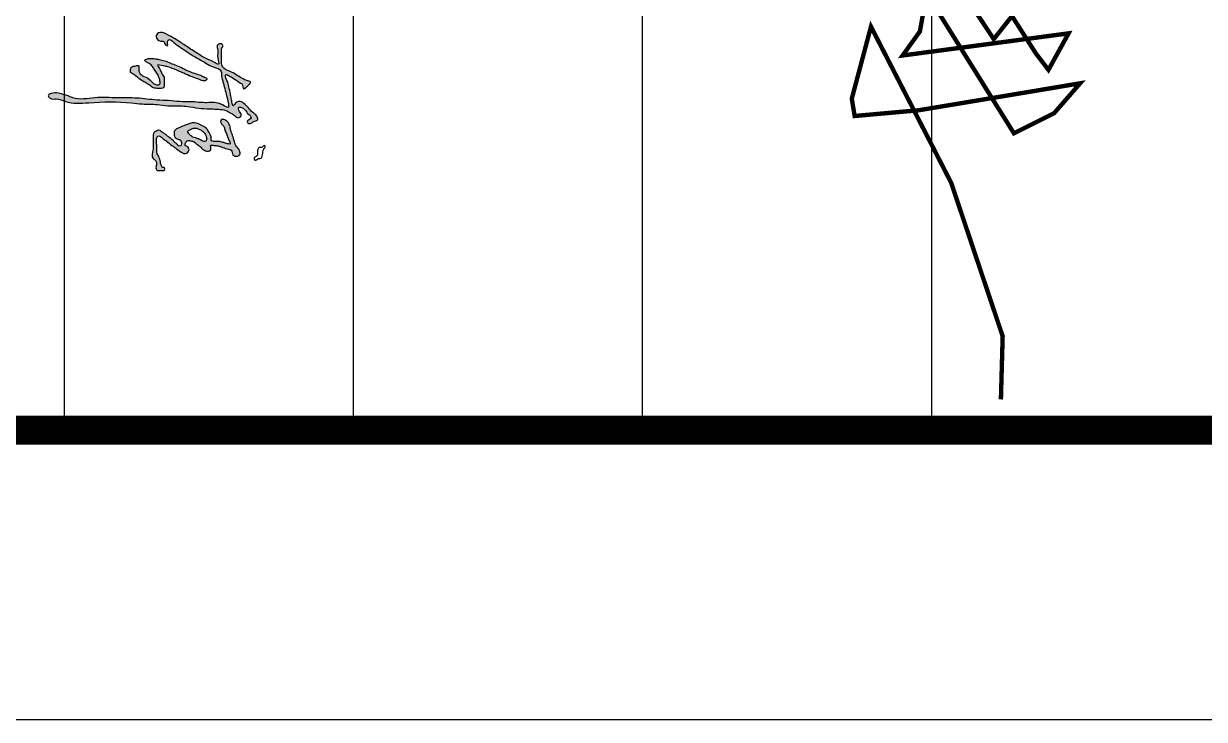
# Model space of a CAD drawing. Extents: x 174641 to 414490, y 73126 to 493158.
# Drawn here: x 190518 to 194603, y 73273 to 75678 of the extents above; entities that cross this region are included whole.
import ezdxf

# ---------------------------------------------------------------- set-up
doc = ezdxf.new("R2010")
doc.units = 0
doc.header["$LTSCALE"] = 1000
doc.header["$MEASUREMENT"] = 0
for name, color, linetype in [('PUB_TITLE', 7, 'Continuous'), ('TWT_TITLE', 7, 'Continuous'), ('文字和字符', 7, 'Continuous')]:
    doc.layers.add(name, color=color, linetype=linetype)

# ---------------------------------------------------------------- blocks, each defined once
blk = doc.blocks.new('田琳')
at = {"const_width": 20}
for points in [[(38170.1, 43531), (38716.9, 43893), (38611.8, 43976.1), (38782.6, 44085.5), (38857, 44142.4), (38690.6, 44234.3), (38791.4, 43477.3), (38681.9, 43556.1), (38559.2, 43577.9), (38445.4, 43547.3), (39146.1, 43984.9), (39054.1, 44168.6), (38918.4, 44286.8), (39041, 43551.7), (39067.3, 43258.5), (38988.4, 43245.4), (38660, 43332.9), (39371.5, 43698.7), (40071, 43933.6), (40071, 43933.6), (40359.3, 43925.6)], [(37073.8, 43540.8), (37391.6, 43371.4), (37434, 43660.7), (37645.8, 43907.7), (37893, 43957), (37998.9, 43893.5), (38020.1, 43731.3), (37921.2, 43590.1), (37801.2, 43526.6), (37709.4, 43554.9), (37857.7, 43667.8), (37801.2, 43724.2), (37617.6, 43681.9), (37582.3, 43590.1), (37681.1, 43463.1), (37757.9, 43465.2), (38199.4, 43740.6), (38445.7, 43833.2), (38404.3, 44008.7), (38328.7, 43796.7), (38240.8, 43806.4), (38370.1, 43669.9), (38453, 43638.3), (38445.7, 43833.2)]]:
    blk.add_lwpolyline(points, dxfattribs=at)

msp = doc.modelspace()

# ---------------------------------------------------------------- hatches: boundary and pattern name
at = {"layer": '文字和字符'}
h = msp.add_hatch(color=6, dxfattribs=at)
edge = h.paths.add_edge_path()
edge.add_spline(control_points=[(191202.3, 75578.1), (191202.3, 75577.9), (191202.4, 75553.4), (191201.9, 75538), (191212.4, 75516.6), (191237.3, 75512.6), (191257.5, 75497.3), (191276, 75488.3), (191288.3, 75479.7), (191307.9, 75478.6), (191295.7, 75463.6), (191288.8, 75458.7), (191274.4, 75447.4), (191278.1, 75468.5), (191267.1, 75471.5), (191256.8, 75480.9), (191241.4, 75490.7), (191228.3, 75496.9), (191215.6, 75504.4), (191216, 75490.5), (191222.7, 75481.1), (191227, 75461.8), (191232, 75442.7), (191235.6, 75421.8), (191237.9, 75409.2), (191242.2, 75387.3), (191251.7, 75409.2), (191269, 75410), (191283.4, 75399), (191295.9, 75387), (191309.5, 75370.1), (191323.9, 75362), (191330.5, 75344.8), (191318.1, 75341.6), (191310.4, 75336.7), (191301.5, 75330.6), (191293.9, 75333.2), (191288.1, 75342.3), (191303.5, 75344.8), (191306.1, 75357.8), (191292.6, 75365.2), (191286.3, 75377.8), (191276.3, 75386.5), (191269.4, 75388.7), (191258.7, 75390), (191263.7, 75372.2), (191275.5, 75362.5), (191262.2, 75349), (191249.6, 75357), (191240.9, 75365.8), (191228.9, 75370.8), (191219.7, 75377.4), (191196.5, 75382.3), (191165.1, 75382.4), (191123, 75384.8), (191089.5, 75391.2), (191053.9, 75394.6), (191018.9, 75391.9), (190975.4, 75399.7), (190933.3, 75398.6), (190854.5, 75408.9), (190766.5, 75407.1), (190676.9, 75399.2), (190635.2, 75421), (190612.2, 75414.1), (190599.5, 75430), (190627.6, 75442.8), (190650.3, 75433.8), (190675.2, 75427.1), (190707.2, 75411.5), (190766.3, 75426), (190838.8, 75419.5), (190899.3, 75421.7), (190944.4, 75417.1), (190980.9, 75412.2), (191018.9, 75412.7), (191057.4, 75406.9), (191101.6, 75409.1), (191152.9, 75400.9), (191190.7, 75409.2), (191228.8, 75381.4), (191225.4, 75410.3), (191219.7, 75430.6), (191213.3, 75455.9), (191208.1, 75472.9), (191204.5, 75487.5), (191201.4, 75500.3), (191203, 75521.4), (191172.1, 75526.1), (191145.3, 75544.2), (191105.4, 75564.2), (191068.9, 75591), (191040.4, 75608.1), (191024.7, 75626.3), (191011.3, 75615.4), (191021.2, 75597.1), (191005.7, 75605.4), (191005.4, 75618.5), (190987.2, 75615.2), (190970.6, 75630.7), (190987.4, 75652.7), (191015.7, 75639.6), (191044.3, 75624.7), (191078, 75601), (191113.7, 75578.4), (191148.9, 75555.1), (191172.4, 75547.5), (191197.9, 75530.6), (191184.5, 75565.3), (191193.3, 75581.7), (191184.5, 75602.2), (191197.5, 75611.1), (191210.8, 75603.5), (191206.4, 75596.9), (191203.3, 75594.9), (191202.9, 75591.3), (191201.2, 75586.8), (191202.3, 75578.2), (191202.3, 75578.1)], knot_values=[0, 0, 0, 0, 30.010681, 59.710914, 78.593199, 120.407305, 154.524141, 185.004149, 203.061643, 222.774317, 238.80713, 258.455944, 270.333782, 293.330836, 302.766156, 314.154011, 351.592667, 373.783884, 384.727657, 395.744414, 413.857163, 437.957453, 474.261753, 498.637383, 521.996218, 540.039757, 556.440551, 586.981856, 599.46137, 631.292047, 659.861277, 686.798362, 704.454635, 714.77327, 731.806988, 745.746399, 755.60273, 762.331918, 783.607358, 794.2488, 808.935268, 839.224822, 854.000646, 861.29652, 870.524529, 890.282084, 910.927322, 927.245681, 946.958313, 963.356978, 980.390735, 1000.003082, 1009.515457, 1078.314372, 1130.678307, 1184.843128, 1219.935368, 1279.461792, 1329.992924, 1402.614913, 1454.086505, 1659.988392, 1772.185683, 1817.246483, 1847.677046, 1862.240127, 1879.608782, 1944.488332, 1967.79145, 1986.349178, 2091.415626, 2201.453187, 2292.790848, 2342.000053, 2390.03078, 2446.006624, 2499.916829, 2551.206876, 2630.928051, 2705.368541, 2736.511304, 2751.139397, 2799.882761, 2838.437816, 2856.100871, 2874.060326, 2900.839764, 2911.90203, 2956.44123, 2995.684828, 3055.617738, 3138.927419, 3179.415616, 3204.798199, 3217.112426, 3237.828089, 3249.032304, 3266.585733, 3281.97368, 3312.759311, 3333.895438, 3372.534497, 3420.293911, 3476.863372, 3540.284988, 3599.822241, 3643.146119, 3661.15915, 3690.737213, 3733.200125, 3751.837118, 3768.448916, 3785.656639, 3792.541545, 3796.752385, 3800.355287, 3806.580356, 3819.839144, 3819.839144, 3819.839144, 3819.839144], degree=3, periodic=0)
h = msp.add_hatch(color=6, dxfattribs=at)
edge = h.paths.add_edge_path()
edge.add_spline(control_points=[(191150.2, 75490), (191150, 75490.1), (191130.5, 75498.5), (191115.2, 75504.9), (191091.1, 75510.8), (191069.9, 75523.5), (191047.3, 75532.4), (191026, 75541.2), (191006.5, 75550.3), (190988.2, 75552.7), (190972, 75557.5), (190956.9, 75556.6), (190945.5, 75557), (190934.3, 75551.2), (190947.4, 75541.3), (190959.2, 75537.6), (190967.8, 75522.3), (190977.2, 75510.2), (190985.1, 75496.6), (190989, 75483.4), (190992.5, 75465.3), (190964.2, 75465.6), (190954.8, 75491.1), (190928.4, 75494.7), (190915.1, 75510.9), (190916.4, 75523.2), (190917.1, 75535.1), (190902.9, 75530.5), (190889.5, 75530.3), (190888.1, 75517.6), (190886.4, 75508), (190897.2, 75503.6), (190909.2, 75494), (190923.5, 75481.7), (190941.4, 75473.2), (190954.3, 75464.5), (190967.2, 75453.6), (190983.3, 75454.3), (191007.4, 75452.2), (191003, 75475.7), (191006.4, 75492.8), (190993.6, 75506.9), (190990.8, 75520.6), (190974.3, 75539.2), (191002.4, 75530.7), (191018.2, 75528.6), (191042.6, 75518.8), (191068.5, 75507.8), (191099, 75493.6), (191123.8, 75486.6), (191142.7, 75477.1), (191153.1, 75483.1), (191150.3, 75490), (191150.2, 75490)], knot_values=[0, 0, 0, 0, 24.542793, 52.435959, 85.650583, 121.512598, 155.916917, 186.540407, 217.474406, 244.606868, 263.102829, 287.388558, 305.597528, 314.527085, 327.332873, 353.193682, 372.630675, 395.352625, 418.617204, 435.772151, 457.249665, 475.959444, 524.49024, 552.742939, 580.507685, 599.437854, 607.362997, 621.159879, 644.090151, 657.95728, 669.398503, 679.892715, 700.008206, 736.031643, 756.664286, 782.242284, 801.590045, 823.390719, 851.090423, 877.54929, 900.135028, 924.011869, 947.574779, 965.855715, 994.232281, 1016.328926, 1045.309406, 1098.032674, 1136.336698, 1183.774373, 1208.195694, 1217.866995, 1225.149506, 1225.149506, 1225.149506, 1225.149506], degree=3, periodic=0)
h = msp.add_hatch(color=6, dxfattribs=at)
edge = h.paths.add_edge_path()
edge.add_spline(control_points=[(191213.7, 75344.8), (191213.9, 75344.7), (191232.1, 75333.4), (191231.9, 75316.9), (191237.5, 75299.6), (191243.4, 75284.3), (191247.1, 75267.7), (191253.5, 75251.8), (191266.5, 75241.2), (191268.2, 75223.3), (191254.5, 75217.6), (191238, 75221.8), (191240, 75240.3), (191222.8, 75244.8), (191210, 75247.6), (191196.3, 75254.1), (191184.2, 75256.1), (191174.9, 75256.6), (191161.3, 75258.8), (191170.7, 75240.9), (191153.3, 75234.5), (191142.2, 75240.4), (191133.2, 75246.1), (191127, 75255.5), (191117.1, 75260.3), (191108, 75270.2), (191096.5, 75272.3), (191084.3, 75274.8), (191078.4, 75266.7), (191073.4, 75254.6), (191086.6, 75253.4), (191091.6, 75244), (191088.5, 75235), (191078.7, 75225.9), (191061.2, 75233.1), (191047.2, 75245.6), (191029.5, 75257), (191015.4, 75269.6), (191001.3, 75278.6), (190993.7, 75286.1), (190985.4, 75291.3), (190978, 75285), (190976.9, 75274.4), (190978, 75261.4), (190980.2, 75246.8), (190976.8, 75231), (190985.4, 75220), (190990.3, 75205.9), (190991.5, 75193.4), (190996.9, 75178.7), (191007.4, 75181.4), (191007.7, 75169.7), (190999.2, 75169.4), (190992.3, 75170), (190985.5, 75170.4), (190978.5, 75170.2), (190974.3, 75178.8), (190978.2, 75187.7), (190977.9, 75199.3), (190973, 75207), (190957.8, 75215.6), (190968.6, 75243.7), (190965.3, 75268), (190966, 75285.7), (190965.4, 75300.3), (190976.3, 75304.9), (190985.8, 75311.4), (190994.9, 75304.5), (191002.9, 75299), (191011.7, 75292.3), (191021.9, 75284.5), (191033, 75276.3), (191041.6, 75265.9), (191050.1, 75260.7), (191055.8, 75251.1), (191065.3, 75257.9), (191064.2, 75266.6), (191060.9, 75274.9), (191051.8, 75279.3), (191040.7, 75282), (191038.3, 75293.6), (191037.6, 75304.7), (191046.4, 75314.8), (191057.6, 75318.5), (191067.1, 75323.4), (191079.3, 75326.6), (191092.6, 75333.3), (191110.6, 75336.2), (191125.2, 75331), (191136.4, 75324.1), (191150.3, 75318.6), (191159.4, 75301.1), (191168.9, 75286.6), (191165.2, 75272.2), (191177.7, 75269), (191189.5, 75271.8), (191203.5, 75268.6), (191215.8, 75264.3), (191223.9, 75262), (191234.8, 75260.7), (191230, 75271.7), (191224.8, 75279.7), (191222, 75294.5), (191214, 75306.3), (191213, 75320.6), (191204, 75328.9), (191198.1, 75336.9), (191200.1, 75350.6), (191213.5, 75344.8), (191213.7, 75344.8)], knot_values=[0, 0, 0, 0, 24.512001, 49.882294, 72.277412, 98.738469, 118.409447, 143.109669, 167.776883, 187.618262, 203.042037, 222.126752, 247.275306, 258.48372, 289.86628, 303.795246, 321.379231, 338.707377, 347.328395, 366.307106, 385.237264, 403.506228, 418.562709, 428.786369, 449.648574, 463.118664, 483.023077, 498.54091, 507.708607, 523.614939, 538.272825, 548.331434, 564.446663, 573.613544, 601.356343, 627.727416, 655.753502, 687.468657, 707.386499, 724.030195, 733.822997, 742.988374, 758.369859, 776.521682, 797.368312, 820.285411, 838.875384, 852.53501, 881.495768, 896.424896, 904.484831, 916.221913, 924.49056, 934.624145, 946.353648, 953.359124, 961.492881, 980.267656, 992.004738, 1008.557493, 1015.80342, 1061.650078, 1099.490071, 1123.473109, 1136.892554, 1154.792681, 1167.453766, 1180.555905, 1196.223819, 1209.542153, 1226.270416, 1249.735518, 1266.970627, 1281.05191, 1293.130439, 1303.91699, 1316.71909, 1326.731209, 1339.888064, 1357.279911, 1369.076666, 1385.0742, 1402.881823, 1419.32573, 1433.82478, 1447.087554, 1471.921893, 1495.500471, 1520.791964, 1533.894554, 1550.83807, 1581.024251, 1611.984954, 1621.45011, 1633.096343, 1654.387173, 1674.742462, 1691.115782, 1707.380906, 1715.678547, 1723.570803, 1743.940975, 1761.902668, 1783.344225, 1802.439161, 1818.418402, 1831.919163, 1844.453477, 1860.498716, 1860.498716, 1860.498716, 1860.498716], degree=3, periodic=0)
edge = h.paths.add_edge_path(flags=16)
edge.add_spline(control_points=[(191148.3, 75290.4), (191148.3, 75290.5), (191142.5, 75302.2), (191135.2, 75307.7), (191126.3, 75312.3), (191118.3, 75316.1), (191109.6, 75317), (191102.1, 75315.6), (191095.9, 75312.5), (191091, 75309.4), (191084.8, 75306.2), (191088.4, 75297.3), (191095.2, 75291.9), (191102.8, 75284.9), (191112.1, 75283), (191120.7, 75279.4), (191130.2, 75277.2), (191136.7, 75270.9), (191144.4, 75268.5), (191150.7, 75273.1), (191151.8, 75280.6), (191150.4, 75285.3), (191148.3, 75290.3), (191148.3, 75290.4)], knot_values=[0, 0, 0, 0, 17.49913, 30.768414, 43.809406, 57.820521, 67.761158, 79.395962, 89.172864, 96.402516, 104.532234, 113.624822, 128.719094, 142.570854, 155.091253, 167.081152, 182.063386, 194.044375, 204.792336, 212.007375, 223.839632, 231.821798, 237.531752, 237.531752, 237.531752, 237.531752], degree=3, periodic=0)

# ---------------------------------------------------------------- linework, layer by layer
for p, q in [((190658.2, 82272.7), (190658.2, 74272.7)), ((191658.2, 82272.7), (191658.2, 74272.7)), ((192658.2, 82272.7), (192658.2, 74272.7)), ((193658.2, 82272.7), (193658.2, 74272.7))]:
    msp.add_line(p, q)
at = {"layer": 'PUB_TITLE', "const_width": 100}
msp.add_lwpolyline([(233057.8, 82272.7), (233057.8, 74272.7), (175658.2, 74272.7), (175658.2, 82272.7)], close=True, dxfattribs=at)
at = {"layer": 'TWT_TITLE'}
msp.add_lwpolyline([(174658.2, 157372.7), (174658.2, 73272.7), (234058.2, 73272.7), (234058.2, 157372.7)], close=True, dxfattribs=at)
at = {"layer": 'TWT_TITLE', "const_width": 100}
msp.add_lwpolyline([(175658.2, 154872.7), (175658.2, 74272.7), (233058.2, 74272.7), (233058.2, 154872.7)], close=True, dxfattribs=at)
at = {"layer": '文字和字符', "color": 6}
for points, start_tangent, end_tangent in [([(191202.3, 75578.1), (191202.3, 75556.5), (191204.1, 75535.1), (191210.6, 75523.2), (191237.6, 75510), (191258.8, 75497.4), (191277.9, 75486.6), (191289.6, 75480.8), (191302.9, 75475.8), (191297, 75465.8), (191286.2, 75456.7), (191278.7, 75452.5), (191273.8, 75468.3), (191267.9, 75471.8), (191261.3, 75476.6), (191238.8, 75491.6), (191224.7, 75499.1), (191217.2, 75501.6), (191216.4, 75493.7), (191221.4, 75481.6), (191226.4, 75465), (191232.4, 75439.5), (191235.5, 75422.2), (191238.6, 75405.7), (191243, 75393.4), (191250.5, 75402.6), (191272.1, 75406.8), (191279.6, 75401.8), (191296.2, 75386), (191310.3, 75371), (191324.5, 75357.7), (191327, 75345.2), (191320.3, 75341.9), (191309.5, 75336), (191300.4, 75331.9), (191293.7, 75334.4), (191291.2, 75338.5), (191302.9, 75348.5), (191304.5, 75356), (191297, 75363.5), (191282.9, 75380.1), (191274.6, 75386.8), (191269.6, 75388.5), (191263, 75388.5), (191264.6, 75374.3), (191271.3, 75361), (191263, 75352.7), (191249.7, 75357.7), (191240.5, 75365.2), (191229.7, 75371), (191217.2, 75377.6), (191210.6, 75379.3), (191161.1, 75382.9), (191123.5, 75385.6), (191084.9, 75391.3), (191059.7, 75393.5), (191016.8, 75393.7), (190980.6, 75397.8), (190928.3, 75400.1), (190891.4, 75403.7), (190743, 75404.4), (190662.3, 75408.8), (190631, 75417.5), (190609.2, 75419.7), (190603.4, 75428.4), (190613.6, 75435.7), (190660.1, 75431.3), (190676.1, 75426.3), (190688.5, 75421.2), (190764.2, 75421.4), (190843.5, 75420.9), (190909.3, 75420.1), (190944.6, 75416.9), (190979, 75413.3), (191019.3, 75411.6), (191058, 75408.1), (191095, 75407.7), (191152.3, 75404.2), (191205.5, 75396.7), (191226.5, 75388.9), (191226.5, 75399.5), (191219, 75433.8), (191211.8, 75460.6), (191208.3, 75472.8), (191205, 75485.4), (191201.9, 75504.4), (191201.6, 75512.4), (191173.6, 75528.2), (191148.6, 75541.4), (191111, 75562.5), (191060.8, 75595.5), (191037.3, 75612.8), (191021.6, 75622.2), (191015.3, 75615.9), (191016.1, 75601), (191009, 75604.9), (191002.8, 75615.9), (190991.8, 75617.5), (190976.1, 75633.2), (190984.7, 75645.7), (191012.2, 75641), (191042.5, 75624.8), (191076.6, 75602.4), (191114.9, 75577.5), (191151.8, 75555.5), (191180, 75542.1), (191191.7, 75536.7), (191189.4, 75557.8), (191189.4, 75588.4), (191187.8, 75601.8), (191198, 75608.1), (191208.2, 75601), (191205.7, 75596.7), (191203.6, 75594.6), (191202.9, 75592), (191202, 75587.7), (191202.3, 75578.1)], (0, -1), (0, -1)), ([(191150.2, 75490), (191134, 75497), (191115.2, 75504.3), (191092.4, 75511.6), (191069.3, 75523), (191046.5, 75532.8), (191026.1, 75541.3), (191005.4, 75549.5), (190986.2, 75553.6), (190973.2, 75556.4), (190955.7, 75556.8), (190942.7, 75555.2), (190937.4, 75551.5), (190943.5, 75544.6), (190959.4, 75534.8), (190967.5, 75523.4), (190976.9, 75510), (190985, 75495.3), (190988.7, 75483.5), (190988.3, 75468.1), (190974.9, 75466.8), (190948.1, 75489.4), (190929.4, 75497.3), (190916.9, 75512.9), (190916.6, 75526.6), (190916, 75532.3), (190906.1, 75532), (190890.5, 75526.6), (190887.9, 75516.9), (190888.2, 75508.7), (190894.4, 75504.4), (190906.4, 75496.2), (190927.1, 75480.6), (190940.2, 75473.5), (190955.5, 75463.2), (190967.1, 75455.5), (190982.7, 75453.8), (191002.5, 75456.9), (191004.3, 75475.9), (191003.8, 75492.1), (190995.2, 75507.1), (190988, 75522.4), (190981.2, 75533.7), (191001.6, 75531.5), (191017.1, 75528.1), (191036.8, 75521.1), (191071.7, 75506.2), (191097.1, 75495.2), (191129.2, 75483.5), (191146.5, 75480), (191151.4, 75484.9), (191150.2, 75490)], (-0.919041, 0.394162), (-0.919041, 0.394162)), ([(191213.7, 75344.8), (191227.3, 75333.6), (191232.9, 75316.2), (191237.3, 75300.6), (191243.5, 75282.6), (191247.2, 75268.9), (191254.7, 75252.7), (191265.2, 75238.4), (191265.2, 75224.1), (191255.3, 75219.2), (191242.2, 75223.5), (191235.4, 75240.3), (191228, 75243.4), (191206.2, 75249.6), (191196.9, 75253.4), (191184.5, 75255.9), (191172, 75257.1), (191165.8, 75257.1), (191165.8, 75243.4), (191154, 75236.6), (191141.6, 75240.9), (191132.9, 75247.4), (191128.1, 75253), (191116.1, 75262.1), (191108.7, 75268.3), (191095, 75272.6), (191083.8, 75272.6), (191079.5, 75267.7), (191077, 75256.5), (191086.3, 75251.5), (191090, 75245.3), (191086.9, 75234.1), (191082, 75229.7), (191062.4, 75233.8), (191047.1, 75245.1), (191030.7, 75256.8), (191012.7, 75271), (191001.1, 75279.4), (190991.9, 75287.1), (190985.4, 75289.8), (190980, 75285.9), (190977.3, 75275.2), (190978.1, 75262.1), (190979.2, 75247.1), (190979.2, 75230.6), (190985.4, 75218.7), (190988.8, 75209.5), (190993.4, 75189.1), (190999.6, 75180.3), (191005.3, 75179.5), (191005.7, 75171.1), (190999.9, 75169.5), (190992.6, 75169.9), (190984.2, 75170.3), (190979.2, 75171.1), (190976.1, 75176.1), (190977.7, 75189.5), (190977.3, 75198), (190970.8, 75207.9), (190966.5, 75211), (190965.8, 75244), (190965.8, 75271.3), (190965.8, 75288.6), (190966.9, 75298.2), (190977.3, 75305.9), (190985.7, 75309.3), (190994.2, 75305.1), (191003.4, 75298.6), (191011.1, 75292.8), (191020.7, 75285.5), (191033.7, 75274.8), (191042.5, 75266), (191050.2, 75259.4), (191056.7, 75253.7), (191063.3, 75257.9), (191063.7, 75267.1), (191060.6, 75273.6), (191052.5, 75278.6), (191041.4, 75284.4), (191038.7, 75292.4), (191039.1, 75304), (191047.1, 75314), (191057.9, 75318.9), (191067.5, 75323.1), (191076.5, 75326.1), (191093.2, 75332.6), (191110.1, 75334.7), (191127.5, 75329.3), (191135.8, 75324.7), (191146.5, 75319), (191159.6, 75301.6), (191166.9, 75280.5), (191166.9, 75273.7), (191174.6, 75270.3), (191189.9, 75270.7), (191204.3, 75268.1), (191215.6, 75264.5), (191227, 75261.7), (191232.9, 75262.2), (191231.6, 75267.7), (191225.3, 75280.9), (191221.4, 75293.3), (191215, 75307.3), (191211.2, 75320.6), (191203.9, 75329.5), (191199.3, 75338), (191202.2, 75346.6), (191213.7, 75344.8)], (0.95874, -0.284283), (0.95874, -0.284283)), ([(191148.3, 75290.4), (191141.9, 75301.2), (191134.8, 75307.6), (191126.6, 75312.1), (191117.2, 75315.9), (191110.1, 75316.6), (191101.8, 75315.1), (191095.4, 75312.1), (191090.9, 75309.5), (191086.4, 75305.7), (191087.9, 75299.4), (191095.4, 75291.5), (191103.5, 75285.6), (191112, 75282.7), (191120.2, 75279.9), (191130.3, 75276.1), (191137.4, 75271.2), (191145, 75269.7), (191149.3, 75272.7), (191151.3, 75281), (191149.9, 75286.5), (191148.3, 75290.4)], (-0.370772, 0.928724), (-0.370772, 0.928724)), ([(191352.5, 75248.8), (191346.2, 75238.7), (191345.1, 75229.3), (191343.5, 75219.5), (191339.6, 75212.5), (191331, 75210.9), (191317.7, 75206.2), (191315.8, 75213.7), (191322, 75218.4), (191326.7, 75223.4), (191327.1, 75238.7), (191332.9, 75249.2), (191342.7, 75250.8), (191351.3, 75255.9), (191354, 75252), (191352.5, 75248.8)], (-0.736199, -0.676765), (-0.736199, -0.676765))]:
    msp.add_spline(points, degree=3, dxfattribs=dict(at, start_tangent=start_tangent, end_tangent=end_tangent))

# ---------------------------------------------------------------- block references
at = {"xscale": 0.7584191996138543, "yscale": 0.758419199672062, "zscale": 0.7584191996528531, "rotation": 270}
msp.add_blockref('田琳', (160584.7, 104987.7, 0), dxfattribs=at)

doc.saveas('drawing.dxf')
